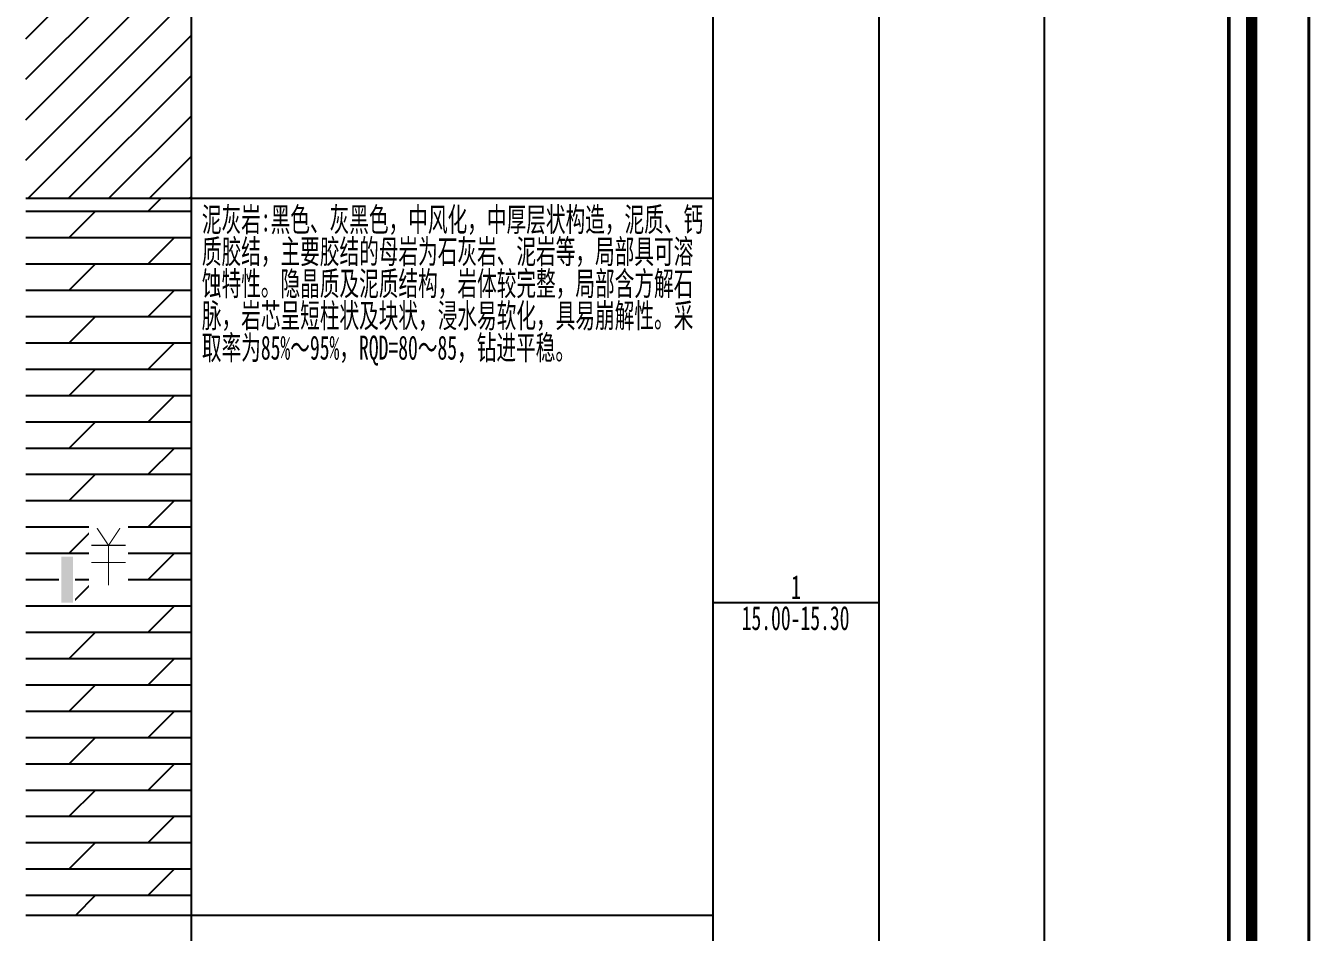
# Model space of a CAD drawing. Header units: millimetres. Extents: x 1264 to 9491, y 619 to 916.
# Drawn here: x 6261.4 to 6373.7, y 689.1 to 768.3 of the extents above; entities that cross this region are included whole.
import ezdxf

# ---------------------------------------------------------------- set-up
doc = ezdxf.new("R2010")
doc.units = ezdxf.units.MM
doc.styles.add('成果图表体', font='simfang_0.ttf', dxfattribs={"width": 0.6, "height": 2.1})

# ---------------------------------------------------------------- blocks, each defined once
blk = doc.blocks.new('gkqy3.dwg', base_point=(0, -2))
blk.add_wipeout([(-0.7, -2.2), (0.7, -2.2), (0.7, 2.2), (-0.7, 2.2)])
at = {"color": 7}
blk.add_solid([(-0.5, -2), (0.5, -2), (-0.5, 2), (0.5, 2)], dxfattribs=at)
blk = doc.blocks.new('FH_ZHONG.dwg', base_point=(0, 0.03))
blk.add_wipeout([(-1.7, -2.67), (1.7, -2.67), (1.7, 2.73), (-1.7, 2.73)])
at = {"color": 7, "const_width": 0.1}
for points in [[(-1, 2.53), (0, 1.03), (1, 2.53)], [(-1.5, 1.03), (1.5, 1.03)], [(0, 1.03), (0, -2.47)], [(-1.5, -0.47), (1.5, -0.47)]]:
    blk.add_lwpolyline(points, dxfattribs=at)
blk = doc.blocks.new('柱状图图框模板-(昇龙标准).dwg22', base_point=(27, 229))
for points, const_width in [([(0, 0), (210, 0), (210, 297), (0, 297)], 0.25), ([(25, 5), (205, 5), (205, 292), (25, 292)], 1), ([(27, 265), (203, 265), (203, 17), (27, 17)], 0.3)]:
    blk.add_lwpolyline(points, close=True, dxfattribs=dict(const_width=const_width))

msp = doc.modelspace()

# ---------------------------------------------------------------- hatches: boundary and pattern name
at = {"linetype": 'Continuous'}
h = msp.add_hatch(dxfattribs=at)
h.set_pattern_fill('GKNXT', scale=0.5, style=0, pattern_type=2)
h.set_pattern_definition([(45, (0, 0), (-1.767767, 1.767767), [])])
h.paths.add_polyline_path([(6261.39, 753.23), (6275.87, 753.23), (6275.87, 779.89), (6261.39, 779.89)])
h = msp.add_hatch(dxfattribs=at)
h.set_pattern_fill('GKNHY1', scale=0.5, style=0, pattern_type=2)
h.set_pattern_definition([(0, (0, 0), (0, 2.3), []), (45, (0, 0), (4e-16, 4.5999997), [3.252691, -6.5053825])])
h.paths.add_polyline_path([(6261.39, 690.56), (6275.87, 690.56), (6275.87, 753.23), (6261.39, 753.23)])

# ---------------------------------------------------------------- linework, layer by layer
at = {"color": 0}
for points in [[(6275.87, 635.89), (6275.87, 819.89)], [(6275.87, 635.89), (6275.87, 819.89)], [(6321.5, 635.89), (6321.5, 819.89)], [(6321.5, 635.89), (6321.5, 819.89)], [(6335.99, 635.89), (6335.99, 819.89)], [(6335.99, 635.89), (6335.99, 819.89)], [(6350.47, 635.89), (6350.47, 819.89)], [(6350.47, 635.89), (6350.47, 819.89)], [(6366.57, 635.89), (6366.57, 819.89)], [(6275.87, 753.23), (6275.87, 779.89)], [(6321.5, 753.23), (6321.5, 779.89)], [(6275.87, 753.23), (6321.5, 753.23)], [(6275.87, 753.23), (6321.5, 753.23)], [(6275.87, 690.56), (6275.87, 753.23)], [(6321.5, 690.56), (6321.5, 753.23)], [(6321.5, 717.89), (6335.99, 717.89)], [(6275.87, 690.56), (6321.5, 690.56)]]:
    msp.add_lwpolyline(points, dxfattribs=at)
at = {"color": 7, "flags": 128}
for points in [[(6261.39, 753.23), (6275.87, 753.23)], [(6261.39, 690.56), (6275.87, 690.56)]]:
    msp.add_lwpolyline(points, dxfattribs=at)

# ---------------------------------------------------------------- texts
at = {"color": 0, "style": '成果图表体', "width": 0.6}
for s, p in [('1', (6328.31, 718.19)), ('15.00-15.30', (6323.98, 715.49))]:
    msp.add_text(s, height=2.1, dxfattribs=at).set_placement(p)
at = {"color": 0, "insert": (6276.79, 752.43), "char_height": 2.1, "width": 43.8045, "attachment_point": 1, "line_spacing_factor": 0.8, "style": '成果图表体'}
msp.add_mtext('\\A1;泥灰岩:黑色、灰黑色，中风化，中厚层状构造，泥质、钙质胶结，主要胶结的母岩为石灰岩、泥岩等，局部具可溶蚀特性。隐晶质及泥质结构，岩体较完整，局部含方解石脉，岩芯呈短柱状及块状，浸水易软化，具易崩解性。采取率为85%～95%，RQD=80～85，钻进平稳。', dxfattribs=at)

# ---------------------------------------------------------------- next in the draw order: block references
for name, p in [('FH_ZHONG.dwg', (6268.63, 721.89)), ('gkqy3.dwg', (6265.01, 717.89))]:
    msp.add_blockref(name, p)

# ---------------------------------------------------------------- next in the draw order: block references
msp.add_blockref('柱状图图框模板-(昇龙标准).dwg22', (6190.57, 847.89))

doc.saveas('drawing.dxf')
